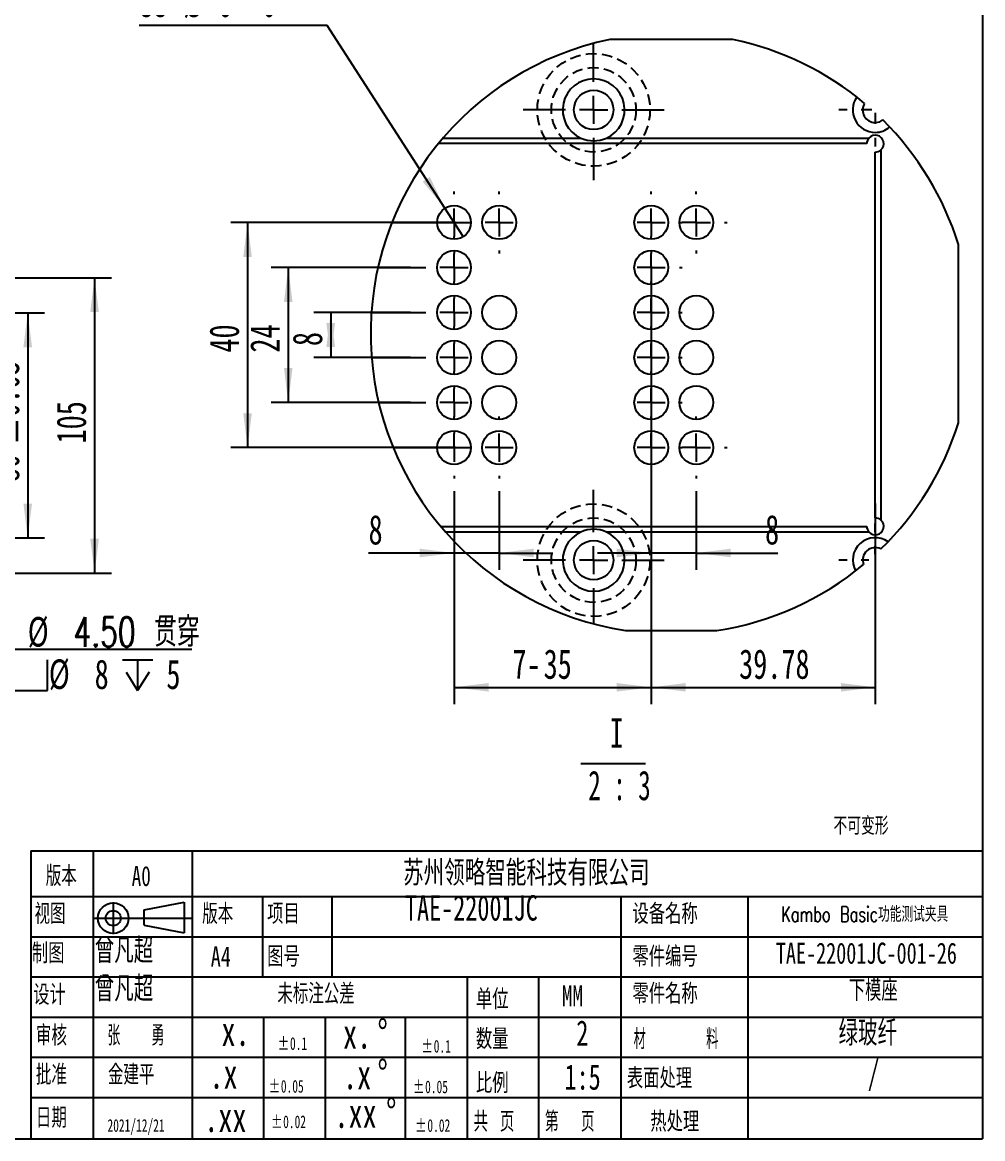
# Model space of a CAD drawing. Extents: x 2 to 292, y 3 to 207.
# Drawn here: x 178.5 to 292.2, y 3.1 to 135.3 of the extents above; entities that cross this region are included whole.
import ezdxf

# ---------------------------------------------------------------- set-up
doc = ezdxf.new("R2010")
doc.units = 0
for name, pattern in [('SLD-中心线', [34.29, 30.48, -1.27, 1.27, -1.27]), ('SLD-实线', [0]), ('SLD-虚线', [1.905, 1.27, -0.635])]:
    doc.linetypes.add(name, pattern=pattern)
doc.layers.get('0').update_dxf_attribs({"linetype": 'CONTINUOUS'})
for name, color, linetype in [('FORMAT', 7, 'SLD-实线'), ('图层1', 5, 'SLD-中心线'), ('图层7', 7, 'SLD-实线'), ('图框', 7, 'SLD-实线'), ('粗实线', 7, 'SLD-实线')]:
    doc.layers.add(name, color=color, linetype=linetype)
doc.styles.add('SLDTEXTSTYLE0', font='TXT', dxfattribs={"width": 0.7, "bigfont": 'bigfont'})
doc.styles.add('SLDTEXTSTYLE1', font='TXT', dxfattribs={"width": 0.736842, "bigfont": 'bigfont'})
doc.styles.add('SLDTEXTSTYLE10', font='TXT', dxfattribs={"width": 0.633333})
doc.styles.add('SLDTEXTSTYLE11', font='TXT', dxfattribs={"width": 0.62})
doc.styles.add('SLDTEXTSTYLE2', font='TXT', dxfattribs={"width": 0.7})
doc.styles.add('SLDTEXTSTYLE3', font='TXT', dxfattribs={"width": 0.663})
doc.styles.add('SLDTEXTSTYLE4', font='TXT', dxfattribs={"width": 0.559211, "bigfont": 'bigfont'})
doc.styles.add('SLDTEXTSTYLE5', font='TXT', dxfattribs={"width": 0.736842})
doc.styles.add('SLDTEXTSTYLE7', font='TXT', dxfattribs={"width": 0.657895, "bigfont": 'bigfont'})
doc.styles.add('SLDTEXTSTYLE8', font='TXT', dxfattribs={"width": 0.618421, "bigfont": 'bigfont'})
doc.styles.add('SLDTEXTSTYLE9', font='TXT', dxfattribs={"width": 0.58, "bigfont": 'bigfont'})
doc.dimstyles.new('SLDDIMSTYLE0', dxfattribs={"dimtxt": 3.5, "dimasz": 4.08, "dimexe": 0, "dimexo": 0.0625, "dimgap": 0.875, "dimtad": 2, "dimlfac": 3, "dimrnd": 1e-09, "dimzin": 12, "dimtxsty": 'SLDTEXTSTYLE2', "dimsah": 1, "dimcen": 0.09, "dimazin": 3, "dimtol": 1, "dimtp": 0.03, "dimtm": 0.03, "dimtfac": 1, "dimtofl": 0, "dimtmove": 0, "dimatfit": 3, "dimtolj": 1})
doc.dimstyles.new('SLDDIMSTYLE11', dxfattribs={"dimtxt": 3.5, "dimasz": 4.08, "dimexe": 0, "dimexo": 0.0625, "dimgap": 0.875, "dimtad": 2, "dimlfac": 1.5, "dimrnd": 1e-09, "dimzin": 12, "dimtxsty": 'SLDTEXTSTYLE2', "dimsah": 1, "dimcen": 0.09, "dimazin": 3, "dimtfac": 1, "dimtofl": 0, "dimtmove": 0, "dimatfit": 3, "dimtolj": 1, "dimtzin": 12})
doc.dimstyles.new('SLDDIMSTYLE12', dxfattribs={"dimtxt": 3.5, "dimasz": 4.08, "dimexe": 0, "dimexo": 0.0625, "dimgap": 0.875, "dimtad": 2, "dimlfac": 1.5, "dimrnd": 1e-09, "dimzin": 12, "dimtxsty": 'SLDTEXTSTYLE2', "dimsah": 1, "dimcen": 0.09, "dimazin": 3, "dimtfac": 1, "dimtmove": 0, "dimatfit": 3, "dimtolj": 1, "dimtzin": 12})
doc.dimstyles.new('SLDDIMSTYLE13', dxfattribs={"dimtxt": 3.5, "dimasz": 4.08, "dimexe": 0, "dimexo": 0.0625, "dimgap": 0.875, "dimtad": 0, "dimtih": 1, "dimtoh": 1, "dimlfac": 1.5, "dimrnd": 1e-09, "dimzin": 12, "dimtxsty": 'SLDTEXTSTYLE2', "dimblk1": 'NONE', "dimsah": 1, "dimcen": 0, "dimazin": 3, "dimtol": 1, "dimtp": 0.2, "dimtfac": 1, "dimtmove": 0, "dimatfit": 3, "dimtolj": 1, "dimtzin": 0})
doc.dimstyles.new('SLDDIMSTYLE3', dxfattribs={"dimtxt": 3.5, "dimasz": 4.08, "dimexe": 0, "dimexo": 0.0625, "dimgap": 0.875, "dimtad": 2, "dimlfac": 3, "dimrnd": 1e-09, "dimzin": 12, "dimtxsty": 'SLDTEXTSTYLE2', "dimsah": 1, "dimcen": 0.09, "dimazin": 3, "dimtfac": 1, "dimtofl": 0, "dimtmove": 0, "dimatfit": 3, "dimtolj": 1, "dimtzin": 12})
doc.dimstyles.new('SLDDIMSTYLE4', dxfattribs={"dimtxt": 3.5, "dimasz": 4.08, "dimexe": 0, "dimexo": 0.0625, "dimgap": 0.875, "dimtad": 0, "dimtih": 1, "dimtoh": 1, "dimlfac": 3, "dimrnd": 1e-09, "dimzin": 4, "dimtxsty": 'SLDTEXTSTYLE2', "dimblk1": 'NONE', "dimsah": 1, "dimcen": 0, "dimazin": 3, "dimtfac": 1, "dimtmove": 0, "dimatfit": 3, "dimtolj": 1, "dimtzin": 12})

# ---------------------------------------------------------------- blocks, each defined once
blk = doc.blocks.new('SW_NOTE_0')
at = {"layer": '图层7', "color": 0, "char_height": 1.5, "attachment_point": 1, "style": 'SLDTEXTSTYLE3'}
for s, insert in [('%%p', (0, 1.93)), ('0.05', (1.44, 1.93))]:
    blk.add_mtext(s, dxfattribs=dict(at, insert=insert))
blk = doc.blocks.new('SW_NOTE_1')
at = {"layer": '图层7', "color": 0, "char_height": 1.5, "attachment_point": 1, "style": 'SLDTEXTSTYLE3'}
for s, insert in [('%%p', (0, 1.93)), ('0.02', (1.44, 1.93))]:
    blk.add_mtext(s, dxfattribs=dict(at, insert=insert))
blk = doc.blocks.new('SW_NOTE_2')
at = {"layer": '图层7', "color": 0, "char_height": 1.5, "attachment_point": 1, "style": 'SLDTEXTSTYLE3'}
for s, insert in [('%%p', (0, 1.93)), ('0.1', (1.44, 1.93))]:
    blk.add_mtext(s, dxfattribs=dict(at, insert=insert))
blk = doc.blocks.new('SW_NOTE_4')
at = {"layer": '图层7', "color": 0, "char_height": 3.5, "attachment_point": 1, "style": 'SLDTEXTSTYLE2'}
for s, insert in [('%%d', (4.07, 4.51)), ('.x', (0, 4.51))]:
    blk.add_mtext(s, dxfattribs=dict(at, insert=insert))
blk = doc.blocks.new('SW_NOTE_5')
at = {"layer": '图层7', "color": 0, "char_height": 3.5, "attachment_point": 1, "style": 'SLDTEXTSTYLE2'}
for s, insert in [('%%d', (4.07, 4.51)), ('x.', (0, 4.51))]:
    blk.add_mtext(s, dxfattribs=dict(at, insert=insert))
blk = doc.blocks.new('SW_NOTE_6')
at = {"layer": '图层7', "color": 0, "char_height": 3.5, "attachment_point": 1, "style": 'SLDTEXTSTYLE2'}
for s, insert in [('%%d', (6.11, 4.51)), ('.xx', (0, 4.51))]:
    blk.add_mtext(s, dxfattribs=dict(at, insert=insert))
blk = doc.blocks.new('SW_NOTE_7')
at = {"layer": '图层7', "color": 0, "char_height": 1.5, "attachment_point": 1, "style": 'SLDTEXTSTYLE3'}
for s, insert in [('%%p', (0, 1.93)), ('0.1', (1.44, 1.93))]:
    blk.add_mtext(s, dxfattribs=dict(at, insert=insert))
blk = doc.blocks.new('SW_NOTE_8')
at = {"layer": '图层7', "color": 0, "char_height": 1.5, "attachment_point": 1, "style": 'SLDTEXTSTYLE3'}
for s, insert in [('%%p', (0, 1.93)), ('0.05', (1.44, 1.93))]:
    blk.add_mtext(s, dxfattribs=dict(at, insert=insert))
blk = doc.blocks.new('SW_NOTE_9')
at = {"layer": '图层7', "color": 0, "char_height": 1.5, "attachment_point": 1, "style": 'SLDTEXTSTYLE3'}
for s, insert in [('%%p', (0, 1.93)), ('0.02', (1.44, 1.93))]:
    blk.add_mtext(s, dxfattribs=dict(at, insert=insert))
blk = doc.blocks.new('_D')
at = {"layer": '图框', "color": 5}
for p, q in [((145.76, 100.9), (181.18, 100.9)), ((179.18, 100.9), (179.18, 74.24)), ((145.76, 74.24), (181.18, 74.24))]:
    blk.add_line(p, q, dxfattribs=at)
for points in [[(179.18, 100.9), (178.67, 96.82), (179.69, 96.82)], [(179.18, 74.24), (179.69, 78.32), (178.67, 78.32)]]:
    blk.add_solid(points, dxfattribs=at)
at = {"layer": '图框', "color": 5, "char_height": 3.5, "attachment_point": 1, "rotation": 90, "style": 'SLDTEXTSTYLE2'}
for s, insert in [('±0.03', (174.67, 85.22)), ('80', (174.67, 80.84))]:
    blk.add_mtext(s, dxfattribs=dict(at, insert=insert))
blk = doc.blocks.new('_D_6')
at = {"layer": '图框', "color": 5}
for p, q in [((164.35, 105.07), (189.09, 105.07)), ((187.09, 105.07), (187.09, 70.07)), ((164.35, 70.07), (189.09, 70.07))]:
    blk.add_line(p, q, dxfattribs=at)
for points in [[(187.09, 105.07), (186.58, 100.99), (187.6, 100.99)], [(187.09, 70.07), (187.6, 74.15), (186.58, 74.15)]]:
    blk.add_solid(points, dxfattribs=at)
at = {"layer": '图框', "color": 5, "insert": (182.58, 85.44), "char_height": 3.5, "attachment_point": 1, "rotation": 90, "style": 'SLDTEXTSTYLE2'}
blk.add_mtext('105', dxfattribs=at)
blk = doc.blocks.new('SW_SYMBOL_HOLE_SPOT')
at = {"layer": '图框', "color": 0}
for p, q in [((0, 875), (0, 75)), ((1600, 75), (1600, 875)), ((0, 75), (1600, 75))]:
    blk.add_line(p, q, dxfattribs=at)
blk = doc.blocks.new('SW_SYMBOL_HOLE_DEPTH')
at = {"layer": '图框', "color": 0}
for p, q in [((0, 875), (800, 875)), ((400, 875), (400, 75)), ((100, 555), (400, 75)), ((700, 555), (400, 75))]:
    blk.add_line(p, q, dxfattribs=at)
blk = doc.blocks.new('_D_8')
at = {"layer": '图框', "color": 5}
for p, q in [((157.73, 74.77), (158.79, 73.71)), ((158.79, 73.71), (171.46, 61.06)), ((171.46, 61.06), (198.61, 61.06))]:
    blk.add_line(p, q, dxfattribs=at)
blk.add_solid([(158.79, 73.71), (161.32, 70.47), (162.04, 71.18)], dxfattribs=at)
at = {"layer": '图框', "color": 5, "xscale": 0.004511737089201878, "yscale": 0.004511737089201878, "zscale": 0.004511737089201878}
for name, p in [('SW_SYMBOL_HOLE_SPOT', (174.31, 55.85)), ('SW_SYMBOL_HOLE_DEPTH', (190.38, 55.85))]:
    blk.add_blockref(name, p, dxfattribs=at)
at = {"layer": '图框', "color": 5, "char_height": 3.5, "attachment_point": 1}
for s, insert, style in [('%%c', (179.18, 64.88), 'SLDTEXTSTYLE2'), ('4.50 贯\\M+190FA', (184.6, 64.86), 'SLDTEXTSTYLE0'), ('4 x', (173.05, 64.86), 'SLDTEXTSTYLE10'), ('%%c', (181.68, 59.86), 'SLDTEXTSTYLE2'), ('8', (187.1, 59.85), 'SLDTEXTSTYLE2'), ('5', (195.59, 59.85), 'SLDTEXTSTYLE2')]:
    blk.add_mtext(s, dxfattribs=dict(at, insert=insert, style=style))
blk = doc.blocks.new('_NONE')
blk = doc.blocks.new('_D_21')
at = {"layer": '图框', "color": 5}
for p, q in [((252.98, 106.44), (252.98, 54.55)), ((279.5, 78.34), (279.5, 54.55)), ((252.98, 56.55), (279.5, 56.55))]:
    blk.add_line(p, q, dxfattribs=at)
for points in [[(252.98, 56.55), (257.06, 56.05), (257.06, 57.06)], [(279.5, 56.55), (275.42, 57.06), (275.42, 56.05)]]:
    blk.add_solid(points, dxfattribs=at)
at = {"layer": '图框', "color": 5, "insert": (263.38, 61.06), "char_height": 3.5, "attachment_point": 1, "style": 'SLDTEXTSTYLE2'}
blk.add_mtext('39.78', dxfattribs=at)
blk = doc.blocks.new('_D_22')
at = {"layer": '图框', "color": 5}
for p, q in [((229.64, 79.78), (229.64, 54.55)), ((252.98, 79.78), (252.98, 54.55)), ((229.64, 56.55), (252.98, 56.55))]:
    blk.add_line(p, q, dxfattribs=at)
for points in [[(229.64, 56.55), (233.72, 56.05), (233.72, 57.06)], [(252.98, 56.55), (248.9, 57.06), (248.9, 56.05)]]:
    blk.add_solid(points, dxfattribs=at)
at = {"layer": '图框', "color": 5, "char_height": 3.5, "attachment_point": 1, "style": 'SLDTEXTSTYLE2'}
for s, insert in [('7-', (236.55, 61.06)), ('35', (240.24, 61.06))]:
    blk.add_mtext(s, dxfattribs=dict(at, insert=insert))
blk = doc.blocks.new('_D_23')
at = {"layer": '图框', "color": 5}
for p, q in [((224.48, 100.94), (213.04, 100.94)), ((215.04, 100.94), (215.04, 95.61)), ((224.48, 95.61), (213.04, 95.61))]:
    blk.add_line(p, q, dxfattribs=at)
for points in [[(215.04, 100.94), (214.53, 96.86), (215.55, 96.86)], [(215.04, 95.61), (215.55, 99.69), (214.53, 99.69)]]:
    blk.add_solid(points, dxfattribs=at)
at = {"layer": '图框', "color": 5, "insert": (210.53, 96.97), "char_height": 3.5, "attachment_point": 1, "rotation": 90, "style": 'SLDTEXTSTYLE2'}
blk.add_mtext('8', dxfattribs=at)
blk = doc.blocks.new('_D_24')
at = {"layer": '图框', "color": 5}
for p, q in [((224.48, 106.28), (208.01, 106.28)), ((210.01, 106.28), (210.01, 90.28)), ((224.48, 90.28), (208.01, 90.28))]:
    blk.add_line(p, q, dxfattribs=at)
for points in [[(210.01, 106.28), (209.51, 102.2), (210.52, 102.2)], [(210.01, 90.28), (210.52, 94.36), (209.51, 94.36)]]:
    blk.add_solid(points, dxfattribs=at)
at = {"layer": '图框', "color": 5, "insert": (205.5, 96.2), "char_height": 3.5, "attachment_point": 1, "rotation": 90, "style": 'SLDTEXTSTYLE2'}
blk.add_mtext('24', dxfattribs=at)
blk = doc.blocks.new('_D_25')
at = {"layer": '图框', "color": 5}
for p, q in [((229.81, 111.61), (203.2, 111.61)), ((205.2, 111.61), (205.2, 84.94)), ((229.81, 84.94), (203.2, 84.94))]:
    blk.add_line(p, q, dxfattribs=at)
for points in [[(205.2, 111.61), (204.69, 107.53), (205.7, 107.53)], [(205.2, 84.94), (205.7, 89.02), (204.69, 89.02)]]:
    blk.add_solid(points, dxfattribs=at)
at = {"layer": '图框', "color": 5, "insert": (200.68, 96.2), "char_height": 3.5, "attachment_point": 1, "rotation": 90, "style": 'SLDTEXTSTYLE2'}
blk.add_mtext('40', dxfattribs=at)
blk = doc.blocks.new('_D_26')
at = {"layer": '图框', "color": 5}
for p, q in [((252.98, 79.78), (252.98, 70.46)), ((258.31, 79.78), (258.31, 70.46)), ((252.98, 72.46), (246.63, 72.46)), ((258.31, 72.46), (252.98, 72.46)), ((258.31, 72.46), (267.98, 72.46))]:
    blk.add_line(p, q, dxfattribs=at)
for points in [[(252.98, 72.46), (248.9, 72.97), (248.9, 71.95)], [(258.31, 72.46), (262.39, 71.95), (262.39, 72.97)]]:
    blk.add_solid(points, dxfattribs=at)
at = {"layer": '图框', "color": 5, "insert": (266.45, 76.97), "char_height": 3.5, "attachment_point": 1, "style": 'SLDTEXTSTYLE2'}
blk.add_mtext('8', dxfattribs=at)
blk = doc.blocks.new('_D_27')
at = {"layer": '图框', "color": 5}
for p, q in [((229.64, 79.78), (229.64, 70.46)), ((234.98, 79.78), (234.98, 70.46)), ((229.64, 72.46), (219.52, 72.46)), ((234.98, 72.46), (229.64, 72.46)), ((234.98, 72.46), (241.33, 72.46))]:
    blk.add_line(p, q, dxfattribs=at)
for points in [[(229.64, 72.46), (225.56, 72.97), (225.56, 71.95)], [(234.98, 72.46), (239.06, 71.95), (239.06, 72.97)]]:
    blk.add_solid(points, dxfattribs=at)
at = {"layer": '图框', "color": 5, "insert": (219.52, 76.97), "char_height": 3.5, "attachment_point": 1, "style": 'SLDTEXTSTYLE2'}
blk.add_mtext('8', dxfattribs=at)
blk = doc.blocks.new('_D_28')
at = {"layer": '图框', "color": 5}
for p, q in [((214.64, 134.93), (192.37, 134.93)), ((228.56, 113.29), (214.64, 134.93)), ((230.72, 109.93), (228.56, 113.29))]:
    blk.add_line(p, q, dxfattribs=at)
blk.add_solid([(228.56, 113.29), (226.78, 117), (225.93, 116.45)], dxfattribs=at)
at = {"layer": '图框', "color": 5, "char_height": 3.5, "attachment_point": 1, "style": 'SLDTEXTSTYLE2'}
for s, insert in [('+', (204.76, 143.81)), ('0.20', (206.92, 143.81)), ('88-', (192.37, 139.44)), ('%%c', (197.59, 139.45)), ('6', (201.7, 139.44)), ('0', (206.92, 139.45))]:
    blk.add_mtext(s, dxfattribs=dict(at, insert=insert))
blk = doc.blocks.new('SW_NOTE_11')
at = {"layer": '图框', "color": 0}
blk.add_line((-3.59, -0.86), (4.08, -0.86), dxfattribs=at)
at = {"layer": '图框', "color": 0, "char_height": 3.5, "attachment_point": 2}
for s, insert, style in [('I', (0.66, 4.51), 'SLDTEXTSTYLE2'), ('2 : 3', (1, -1.7), 'SLDTEXTSTYLE11')]:
    blk.add_mtext(s, dxfattribs=dict(at, insert=insert, style=style))
blk = doc.blocks.new('SW_CENTERMARKSYMBOL_40')
at = {"layer": '图框', "color": 0}
for p, q in [((0, 3.33), (0, 8.33)), ((0, 0), (0, 1.67)), ((-3.33, 0), (-8.33, 0)), ((0, 0), (-1.67, 0)), ((0, 0), (0, -1.67)), ((0, 0), (1.67, 0)), ((3.33, 0), (8.33, 0)), ((0, -3.33), (0, -7.54))]:
    blk.add_line(p, q, dxfattribs=at)
blk = doc.blocks.new('SW_CENTERMARKSYMBOL_41')
at = {"layer": '图框', "color": 0}
for p, q in [((0, 3.33), (0, 7.88)), ((0, 0), (0, 1.67)), ((-3.33, 0), (-8.33, 0)), ((0, 0), (-1.67, 0)), ((0, 0), (0, -1.67)), ((0, 0), (1.67, 0)), ((3.33, 0), (8.33, 0)), ((0, -3.33), (0, -8.33))]:
    blk.add_line(p, q, dxfattribs=at)
blk = doc.blocks.new('SW_CENTERMARKSYMBOL_42')
at = {"layer": '图框', "color": 0}
for p, q in [((0, 3.33), (0, 3.67)), ((23.33, 3.33), (23.33, 3.67)), ((0, 0), (0, 1.67)), ((23.33, 0), (23.33, 1.67)), ((-7.21, 0), (-3.33, 0)), ((0, 0), (-1.67, 0)), ((0, 0), (0, -1.67)), ((0, 0), (1.67, 0)), ((23.33, 0), (21.67, 0)), ((23.33, 0), (23.33, -1.67)), ((23.33, 0), (25, 0)), ((26.67, 0), (27, 0)), ((0, -3.33), (0, -3.67)), ((23.33, -3.33), (23.33, -3.67))]:
    blk.add_line(p, q, dxfattribs=at)
blk = doc.blocks.new('SW_CENTERMARKSYMBOL_43')
at = {"layer": '图框', "color": 0}
for p, q in [((0, 3.33), (0, 3.67)), ((23.33, 3.33), (23.33, 3.67)), ((0, 0), (0, 1.67)), ((23.33, 0), (23.33, 1.67)), ((-12.55, 0), (-3.33, 0)), ((0, 0), (-1.67, 0)), ((0, 0), (0, -1.67)), ((0, 0), (1.67, 0)), ((23.33, 0), (21.67, 0)), ((23.33, 0), (23.33, -1.67)), ((23.33, 0), (25, 0)), ((26.67, 0), (27, 0)), ((0, -3.33), (0, -3.67)), ((23.33, -3.33), (23.33, -3.67))]:
    blk.add_line(p, q, dxfattribs=at)
blk = doc.blocks.new('SW_CENTERMARKSYMBOL_44')
at = {"layer": '图框', "color": 0}
for p, q in [((0, 3.33), (0, 3.67)), ((23.33, 3.33), (23.33, 3.67)), ((0, 0), (0, 1.67)), ((23.33, 0), (23.33, 1.67)), ((-12.69, 0), (-3.33, 0)), ((0, 0), (-1.67, 0)), ((0, 0), (0, -1.67)), ((0, 0), (1.67, 0)), ((23.33, 0), (21.67, 0)), ((23.33, 0), (23.33, -1.67)), ((23.33, 0), (25, 0)), ((26.67, 0), (27, 0)), ((0, -3.33), (0, -3.67)), ((23.33, -3.33), (23.33, -3.67))]:
    blk.add_line(p, q, dxfattribs=at)
blk = doc.blocks.new('SW_CENTERMARKSYMBOL_45')
at = {"layer": '图框', "color": 0}
for p, q in [((0, 3.33), (0, 3.67)), ((23.33, 3.33), (23.33, 3.67)), ((0, 0), (0, 1.67)), ((23.33, 0), (23.33, 1.67)), ((-7.35, 0), (-3.33, 0)), ((0, 0), (-1.67, 0)), ((0, 0), (0, -1.67)), ((0, 0), (1.67, 0)), ((23.33, 0), (21.67, 0)), ((23.33, 0), (23.33, -1.67)), ((23.33, 0), (25, 0)), ((26.67, 0), (27, 0)), ((0, -3.33), (0, -3.67)), ((23.33, -3.33), (23.33, -3.67))]:
    blk.add_line(p, q, dxfattribs=at)
blk = doc.blocks.new('SW_CENTERMARKSYMBOL_46')
at = {"layer": '图框', "color": 0}
for p, q in [((0, 3.33), (0, 3.67)), ((23.33, 3.33), (23.33, 3.67)), ((0, 0), (0, 1.67)), ((23.33, 0), (23.33, 1.67)), ((-9, 0), (-3.33, 0)), ((0, 0), (-1.67, 0)), ((0, 0), (0, -1.67)), ((0, 0), (1.67, 0)), ((23.33, 0), (21.67, 0)), ((23.33, 0), (23.33, -1.67)), ((23.33, 0), (25, 0)), ((26.67, 0), (27, 0)), ((0, -3.33), (0, -3.67)), ((23.33, -3.33), (23.33, -3.67))]:
    blk.add_line(p, q, dxfattribs=at)
blk = doc.blocks.new('SW_CENTERMARKSYMBOL_47')
at = {"layer": '图框', "color": 0}
for p, q in [((0, 3.33), (0, 3.67)), ((23.33, 3.33), (23.33, 3.67)), ((0, 0), (0, 1.67)), ((23.33, 0), (23.33, 1.67)), ((-9.79, 0), (-3.33, 0)), ((0, 0), (-1.67, 0)), ((0, 0), (0, -1.67)), ((0, 0), (1.67, 0)), ((23.33, 0), (21.67, 0)), ((23.33, 0), (23.33, -1.67)), ((23.33, 0), (25, 0)), ((26.67, 0), (27, 0)), ((0, -3.33), (0, -3.67)), ((23.33, -3.33), (23.33, -3.67))]:
    blk.add_line(p, q, dxfattribs=at)
blk = doc.blocks.new('SW_CENTERMARKSYMBOL_48')
at = {"layer": '图框', "color": 0}
for p, q in [((0, 3.33), (0, 3.67)), ((23.33, 3.33), (23.33, 3.67)), ((0, 0), (0, 1.67)), ((23.33, 0), (23.33, 1.67)), ((-9.76, 0), (-3.33, 0)), ((0, 0), (-1.67, 0)), ((0, 0), (0, -1.67)), ((0, 0), (1.67, 0)), ((23.33, 0), (21.67, 0)), ((23.33, 0), (23.33, -1.67)), ((23.33, 0), (25, 0)), ((26.67, 0), (27, 0)), ((0, -3.33), (0, -3.67)), ((23.33, -3.33), (23.33, -3.67))]:
    blk.add_line(p, q, dxfattribs=at)
blk = doc.blocks.new('SW_CENTERMARKSYMBOL_49')
at = {"layer": '图框', "color": 0}
for p, q in [((0, 3.33), (0, 3.67)), ((23.33, 3.33), (23.33, 3.67)), ((0, 0), (0, 1.67)), ((23.33, 0), (23.33, 1.67)), ((-8.93, 0), (-3.33, 0)), ((0, 0), (-1.67, 0)), ((0, 0), (0, -1.67)), ((0, 0), (1.67, 0)), ((23.33, 0), (21.67, 0)), ((23.33, 0), (23.33, -1.67)), ((23.33, 0), (25, 0)), ((26.67, 0), (27, 0)), ((0, -3.33), (0, -3.67)), ((23.33, -3.33), (23.33, -3.67))]:
    blk.add_line(p, q, dxfattribs=at)
blk = doc.blocks.new('SW_CENTERMARKSYMBOL_50')
at = {"layer": '图框', "color": 0}
for p, q in [((-2.94, 0), (-3.94, 0)), ((0, 0), (-1.27, 0)), ((0.39, -0.36), (0.39, -1.67)), ((0.39, -3.33), (0.39, -4.33))]:
    blk.add_line(p, q, dxfattribs=at)
blk = doc.blocks.new('SW_CENTERMARKSYMBOL_51')
at = {"layer": '图框', "color": 0}
for p, q in [((0, 2.63), (0, 3.63)), ((0, 0), (0, 0.97)), ((-3.33, -0.7), (-4.33, -0.7)), ((-0.78, -0.7), (-1.67, -0.7))]:
    blk.add_line(p, q, dxfattribs=at)

msp = doc.modelspace()

# ---------------------------------------------------------------- linework, layer by layer
at = {"color": 7, "linetype": 'SLD-实线'}
for p, q in [((262.64355172, 133.27749969), (248.05734892, 133.27749969)), ((278.49624891, 120.94416806), (227.77903292, 120.94416806)), ((228.33665673, 121.61083298), (244.63538665, 121.61083298)), ((247.69043762, 121.61083298), (278.75089485, 121.61083298)), ((279.49625094, 76.61083305), (279.49625094, 119.94416604)), ((280.16291399, 120.19881198), (280.16291399, 76.35618711)), ((289.32957936, 87.88298966), (289.32957936, 109.01483299)), ((228.06232635, 75.61083102), (278.49624891, 75.61083102)), ((244.63538665, 74.94416611), (228.63441173, 74.94416611)), ((278.75089485, 74.94416611), (247.69043762, 74.94416611)), ((249.94752396, 63.27749939), (260.75337667, 63.27749939))]:
    msp.add_line(p, q, dxfattribs=at)
at = {"color": 7, "linetype": 'SLD-实线', "flags": 128}
msp.add_lwpolyline([(279.49625094, 123.44416568), (280.03810931, 123.54545818), (280.37059147, 123.75132518)], dxfattribs=at)
at = {"color": 7, "linetype": 'SLD-虚线'}
for centre, radius in [((246.16291803, 124.94416691), 6.66666656), ((246.16291605, 124.94416714), 4.99999995), ((246.16291618, 71.61083218), 6.66666656), ((246.16291797, 71.6108329), 4.99999995)]:
    msp.add_circle(centre, radius, dxfattribs=at)
at = {"color": 7, "linetype": 'SLD-实线'}
for centre, radius in [((246.1629149, 124.94416626), 2.33333352), ((229.64291761, 111.61083271), 1.99999945), ((234.97624733, 111.61083417), 1.99999945), ((252.97624953, 111.6108332), 2.00000022), ((258.30958277, 111.61083271), 1.99999945), ((229.6429178, 106.27749875), 1.99999974), ((252.97624972, 106.27749925), 2.00000051), ((229.64291792, 100.94416571), 1.99999978), ((234.97624763, 100.94416717), 1.99999978), ((252.97624983, 100.9441662), 2.00000055), ((258.30958307, 100.94416571), 1.99999978), ((229.64291785, 95.61083222), 1.99999978), ((234.97624756, 95.61083368), 1.99999978), ((252.97624977, 95.61083272), 2.00000055), ((258.30958301, 95.61083222), 1.99999978), ((229.6429178, 90.27749924), 1.99999974), ((234.97624752, 90.27750069), 1.99999974), ((252.97624972, 90.27749973), 2.00000051), ((258.30958296, 90.27749924), 1.99999974), ((229.64291761, 84.9441654), 1.99999945), ((234.97624733, 84.94416686), 1.99999945), ((252.97624953, 84.94416589), 2.00000022), ((258.30958277, 84.9441654), 1.99999945), ((246.1629159, 71.61083383), 2.33333352)]:
    msp.add_circle(centre, radius, dxfattribs=at)
for centre, radius, start, end in [((255.35045429, 98.4489119), 35.58398395, 101.8268482602, 261.2666586569), ((255.35043316, 98.4488668), 35.5840308, 49.9911640174, 78.1731458426), ((246.16291462, 124.94416576), 3.66666627, 294.6199844817, 245.3800155183), ((279.49392718, 124.94034139), 2.66284389, 145.3543288107, 270.0500530466), ((279.4830663, 124.92288059), 1.47877433, 148.1015006888, 270.5109478121), ((255.35057235, 98.4489753), 35.58384839, 17.2732130272, 45.3214513108), ((279.49624956, 120.9441671), 0.99999666, 311.8101229825, 138.1895746935), ((279.51842679, 124.78279579), 2.5053954, 269.4929114167, 311.8093138929), ((246.16291214, 124.94418034), 3.66667953, 245.380110408, 294.619889592), ((279.49631141, 120.94414027), 1.0000625, 138.1908865209, 179.9984076964), ((279.49625363, 120.94414384), 0.99997781, 269.9998455011, 311.8109670047), ((255.35042039, 98.44892684), 35.5840171, 314.1953792025, 342.7267374186), ((279.49631141, 75.61085882), 1.0000625, 180.0015923036, 221.8091134791), ((279.49624956, 75.61083199), 0.99999666, 221.8104253065, 48.1898770175), ((279.49625363, 75.61085524), 0.99997781, 48.1890329953, 90.0001544989), ((246.16291462, 71.61083363), 3.666666, 114.6199864814, 65.3800135186), ((246.16291214, 71.61081875), 3.66667953, 65.380110408, 114.619889592), ((279.47907526, 71.62018719), 2.64858296, 54.8960248409, 209.0376654172), ((279.47564496, 71.63511167), 1.46851916, 62.3871735361, 201.5701145961), ((255.35046273, 98.44887294), 35.58394296, 278.7333247869, 309.7620271686)]:
    msp.add_arc(centre, radius, start, end, dxfattribs=at)
at = {"layer": 'FORMAT'}
for p, q in [((186.91053514, 37.1977449), (186.91053514, 3.09596976)), ((198.66076351, 37.1977449), (198.66076351, 3.09596976)), ((179.55257361, 31.7584837), (292.20335529, 31.7584837)), ((206.95141482, 31.7584837), (206.95141482, 22.2446521)), ((215.15452135, 31.7584837), (215.15452135, 22.2446521)), ((249.36194674, 31.7584837), (249.36194674, 3.09596976)), ((264.39954193, 31.7584837), (264.39954193, 3.09596976)), ((192.95125628, 30.20082962), (197.68880438, 31.12592939)), ((197.68880438, 31.12592939), (197.68880438, 27.45903643)), ((192.95125628, 28.38413619), (192.95125628, 30.20082962)), ((192.95125628, 28.38413619), (197.68880438, 27.45903643)), ((179.55257361, 27.0015679), (292.20335529, 27.0015679)), ((179.55257361, 22.2446521), (292.20335529, 22.2446521)), ((231.2090054, 22.2446521), (231.2090054, 3.09596976)), ((239.68998533, 3.09596976), (239.68998533, 22.2446521)), ((179.55257361, 17.4877363), (292.20335529, 17.4877363)), ((207.10225364, 17.4877363), (207.10225364, 3.09596976)), ((214.37115388, 17.4877363), (214.37115388, 3.09596976)), ((223.83820805, 17.4877363), (223.83820805, 3.09596976)), ((179.55257361, 12.7308205), (292.20335529, 12.7308205)), ((179.55257361, 7.9739047), (292.20335529, 7.9739047))]:
    msp.add_line(p, q, dxfattribs=at)
at = {"layer": 'FORMAT', "linetype": 'SLD-中心线'}
for p, q in [((189.30225283, 31.12102506), (189.30225283, 27.30417597)), ((186.91053514, 29.21260052), (198.51770598, 29.21260052))]:
    msp.add_line(p, q, dxfattribs=at)
at = {"layer": 'FORMAT'}
for radius in [1.81265621, 0.88755645]:
    msp.add_circle((189.30225283, 29.21260052), radius, dxfattribs=at)
at = {"layer": '粗实线', "color": 5}
for p in [(292.20335529, 206.5709215), (2.20335337, 3.09596976)]:
    msp.add_line(p, (292.20335529, 3.09596976), dxfattribs=at)
at = {"layer": '粗实线'}
for q in [(179.55257361, 3.09596976), (292.20335529, 37.1977449)]:
    msp.add_line((179.55257361, 37.1977449), q, dxfattribs=at)

# ---------------------------------------------------------------- block references
at = {"layer": '图层7'}
for name, p in [('SW_NOTE_5', (216.50096363, 12.75559296)), ('SW_NOTE_2', (208.78053651, 13.18428056)), ('SW_NOTE_7', (225.79396864, 12.86045409)), ('SW_NOTE_4', (216.50096363, 7.94794693)), ('SW_NOTE_0', (207.69928637, 8.11751465)), ('SW_NOTE_8', (224.77255355, 8.05280806)), ('SW_NOTE_6', (215.48256077, 3.37281735)), ('SW_NOTE_1', (207.97011963, 3.91751363)), ('SW_NOTE_9', (225.04338681, 3.47767848))]:
    msp.add_blockref(name, p, dxfattribs=at)
at = {"layer": '图框', "color": 5}
for name, p in [('SW_CENTERMARKSYMBOL_41', (246.16291711, 124.94416561)), ('SW_CENTERMARKSYMBOL_50', (279.10379657, 124.94416561)), ('SW_CENTERMARKSYMBOL_44', (234.97624784, 111.61083258)), ('SW_CENTERMARKSYMBOL_45', (229.64291859, 111.61083258)), ('SW_CENTERMARKSYMBOL_46', (229.64291859, 106.27749961)), ('SW_CENTERMARKSYMBOL_47', (229.64291859, 100.94416634)), ('SW_CENTERMARKSYMBOL_48', (229.64291859, 95.61083275)), ('SW_CENTERMARKSYMBOL_49', (229.64291859, 90.27749947)), ('SW_CENTERMARKSYMBOL_42', (229.64291859, 84.94416651)), ('SW_CENTERMARKSYMBOL_43', (234.97624784, 84.94416651)), ('SW_CENTERMARKSYMBOL_40', (246.16291711, 71.61083347)), ('SW_CENTERMARKSYMBOL_51', (279.49625342, 72.31081304)), ('SW_NOTE_11', (248.21934115, 48.38484158))]:
    msp.add_blockref(name, p, dxfattribs=at)

# ---------------------------------------------------------------- texts
at = {"layer": 'FORMAT', "char_height": 2.38125, "attachment_point": 2, "style": 'SLDTEXTSTYLE0'}
for s, insert in [('\\M+194C5\\M+1967B', (183.15019978, 35.39475263)), ('\\M+196A2标\\M+1928D\\M+18CF6\\M+18DB7', (213.30359169, 21.45267775))]:
    msp.add_mtext(s, dxfattribs=dict(at, insert=insert))
at = {"layer": 'FORMAT', "color": 5, "insert": (192.61830553, 35.39475268), "char_height": 2.38125, "attachment_point": 2, "style": 'SLDTEXTSTYLE2'}
msp.add_mtext('A0', dxfattribs=at)
at = {"layer": '图层1'}
for s, insert, char_height, attachment_point, style in [('TAE-22001JC', (231.6854984, 31.92766345), 3, 2, 'SLDTEXTSTYLE2'), ('Kambo Basic\\M+18CF7\\M+1945C测试夹\\M+18BEF', (278.25251922, 30.57744909), 1.8, 2, 'SLDTEXTSTYLE0'), ('\\M+1915C\\M+1967D\\M+192B4', (187.11004352, 26.87743113), 3, 1, 'SLDTEXTSTYLE0'), ('TAE-22001JC-001-26', (278.44251509, 26.31484177), 2.5, 2, 'SLDTEXTSTYLE2'), ('\\M+1915C\\M+1967D\\M+192B4', (187.11004352, 22.3486825), 3, 1, 'SLDTEXTSTYLE0'), ('\\M+189BA\\M+196CD\\M+18DC0', (279.25216713, 21.91040722), 2.5, 2, 'SLDTEXTSTYLE0'), ('绿\\M+1E0DE纤', (278.6088896, 17.10553074), 3, 2, 'SLDTEXTSTYLE0'), ('2', (244.82181763, 17.10553057), 3, 2, 'SLDTEXTSTYLE2'), ('/', (279.30295579, 12.4618011), 3, 2, 'SLDTEXTSTYLE2'), ('1:5', (244.8572342, 11.89709443), 3, 2, 'SLDTEXTSTYLE2')]:
    msp.add_mtext(s, dxfattribs=dict(at, insert=insert, char_height=char_height, attachment_point=attachment_point, style=style))
at = {"layer": '图层7', "attachment_point": 1}
for s, insert, char_height, style in [('苏\\M+18F42领\\M+197AA\\M+19271\\M+1945C\\M+189C8\\M+18B5A\\M+1974C\\M+18CC0\\M+18CF6\\M+18E69', (223.60766877, 36.06507163), 3, 'SLDTEXTSTYLE1'), ('视图', (179.98815345, 30.90734463), 2.38125, 'SLDTEXTSTYLE0'), ('\\M+194C5\\M+1967B', (199.83327489, 30.90734463), 2.38125, 'SLDTEXTSTYLE0'), ('项\\M+196DA', (207.51761991, 30.90734463), 2.38125, 'SLDTEXTSTYLE1'), ('设备\\M+196BC\\M+18FCC', (250.75336199, 30.90734463), 2.38125, 'SLDTEXTSTYLE1'), ('\\M+190A7图', (179.67065348, 26.24513642), 2.38125, 'SLDTEXTSTYLE1'), ('A4', (200.84089629, 25.85711231), 2.38125, 'SLDTEXTSTYLE5'), ('图\\M+18D86', (207.51761991, 25.85711231), 2.38125, 'SLDTEXTSTYLE1'), ('\\M+197EB\\M+18C8F编\\M+18D86', (250.75336199, 25.85711231), 2.38125, 'SLDTEXTSTYLE1'), ('设计', (179.82940346, 21.32836368), 2.38125, 'SLDTEXTSTYLE1'), ('MM', (242.39487197, 21.26169976), 2.5, 'SLDTEXTSTYLE5'), ('\\M+197EB\\M+18C8F\\M+196BC\\M+18FCC', (250.75336199, 21.45267775), 2.38125, 'SLDTEXTSTYLE1'), ('单\\M+188CA', (232.22978407, 20.80397018), 2.38125, 'SLDTEXTSTYLE1'), ('审\\M+18A6A', (180.14690343, 16.50824819), 2.38125, 'SLDTEXTSTYLE0'), ('张   \\M+19745', (188.61773589, 16.50824819), 2.38125, 'SLDTEXTSTYLE9'), ('x.', (202.10966381, 17.59115646), 3.5, 'SLDTEXTSTYLE2'), ('\\M+19094\\M+197CA', (232.22978407, 16.08521175), 2.38125, 'SLDTEXTSTYLE1'), ('\\M+18DDE      \\M+197BF', (250.8856531, 16.08521175), 2.38125, 'SLDTEXTSTYLE4'), ('\\M+194E1\\M+18F79', (180.14690343, 11.86387207), 2.38125, 'SLDTEXTSTYLE0'), ('\\M+18BE0\\M+18C9A\\M+195BD', (188.67773511, 11.86387207), 2.38125, 'SLDTEXTSTYLE0'), ('.x', (200.68365282, 12.52439055), 3.5, 'SLDTEXTSTYLE2'), ('\\M+194E4\\M+197E1', (232.22978407, 10.87677561), 2.38125, 'SLDTEXTSTYLE1'), ('\\M+1955C\\M+196CA处\\M+1979D', (250.09352168, 11.44148228), 2.38125, 'SLDTEXTSTYLE1'), ('\\M+193FA\\M+18AFA', (180.14690343, 6.7635277), 2.38125, 'SLDTEXTSTYLE0'), ('2021/12/21', (188.61773589, 5.41128007), 1.5, 'SLDTEXTSTYLE3'), ('.xx', (200.07285808, 7.3845543), 3.5, 'SLDTEXTSTYLE2'), ('\\M+18BA4 页', (231.93718833, 6.30164603), 2.38125, 'SLDTEXTSTYLE7'), ('\\M+191E6  页', (240.4032064, 6.30164603), 2.38125, 'SLDTEXTSTYLE8'), ('热处\\M+1979D', (252.87008895, 6.30164603), 2.38125, 'SLDTEXTSTYLE1')]:
    msp.add_mtext(s, dxfattribs=dict(at, insert=insert, char_height=char_height, style=style))
at = {"layer": '图框', "color": 5, "insert": (274.5494084, 41.20192014), "char_height": 2.1166666667, "attachment_point": 1, "rotation": 359.9999999464, "style": 'SLDTEXTSTYLE0'}
msp.add_mtext('\\M+19573\\M+189C2变\\M+18C60', dxfattribs=at)

# ---------------------------------------------------------------- dimensions: what is measured, and where the dimension line sits
at = {"layer": '图框', "color": 5}
for p1, p2, text, dimstyle, picture, middle in [((230.72484899, 109.92874452), (228.56098323, 113.29292123), '88-<>', 'SLDDIMSTYLE13', '_D_28', (202.71192661, 139.29109632)), ((157.73151268, 74.76794025), (158.79294753, 73.70805532), '4 x <> 贯穿\\P{\\fGDT;v}%%c 8 {\\fGDT;x} 5\\P', 'SLDDIMSTYLE4', '_D_8', (185.83098559, 60.34907312))]:
    dim = msp.add_diameter_dim_2p(p1=p1, p2=p2, text=text, dimstyle=dimstyle, dxfattribs=at)
    dim.commit()
    dim.dimension.update_dxf_attribs({"geometry": picture, "text_midpoint": middle, "dimtype": 163})
for base, p1, p2, dimstyle, picture, middle in [((205.19653842, 84.94416621), (231.30958278, 111.61083288), (231.30958278, 84.94416621), 'SLDDIMSTYLE11', '_D_25', (205.19653842, 97.73738291)), ((210.0146275, 90.27749954), (225.97624945, 106.27749954), (225.97624945, 90.27749954), 'SLDDIMSTYLE11', '_D_24', (210.0146275, 97.73738291)), ((187.08708949, 70.07133112), (162.84556344, 105.07133112), (162.84556344, 70.07133112), 'SLDDIMSTYLE3', '_D_6', (187.08708949, 87.7409771)), ((179.17889677, 74.23799779), (144.26223011, 100.90466445), (144.26223011, 74.23799779), 'SLDDIMSTYLE0', '_D', (179.17889677, 87.7409771)), ((215.04258926, 95.61083288), (225.97624945, 100.94416621), (225.97624945, 95.61083288), 'SLDDIMSTYLE11', '_D_23', (215.04258926, 97.73738291))]:
    dim = msp.add_linear_dim(base=base, p1=p1, p2=p2, angle=90, dimstyle=dimstyle, dxfattribs=at)
    dim.commit()
    dim.dimension.update_dxf_attribs({"geometry": picture, "text_midpoint": middle, "dimtype": 160})
for base, p1, p2, dimstyle, picture, middle in [((279.49624945, 56.55313636), (252.97624945, 107.94416621), (279.49624945, 79.84416621), 'SLDDIMSTYLE11', '_D_21', (267.21119335, 56.55313636)), ((229.64291611, 72.45922025), (234.97624945, 81.27749954), (229.64291611, 81.27749954), 'SLDDIMSTYLE12', '_D_27', (220.28771999, 72.45922025)), ((252.97624945, 72.45922025), (258.30958278, 81.27749954), (252.97624945, 81.27749954), 'SLDDIMSTYLE12', '_D_26', (267.21119335, 72.45922025))]:
    dim = msp.add_linear_dim(base=base, p1=p1, p2=p2, dimstyle=dimstyle, dxfattribs=at)
    dim.commit()
    dim.dimension.update_dxf_attribs({"geometry": picture, "text_midpoint": middle, "dimtype": 160})
dim = msp.add_linear_dim(base=(252.97624945, 56.55313636), p1=(229.64291611, 81.27749954), p2=(252.97624945, 81.27749954), text='7-<>', dimstyle='SLDDIMSTYLE11', dxfattribs=at)
dim.commit()
dim.dimension.update_dxf_attribs({"geometry": '_D_22', "text_midpoint": (239.9338788, 56.55313636), "dimtype": 160})

doc.saveas('drawing.dxf')
